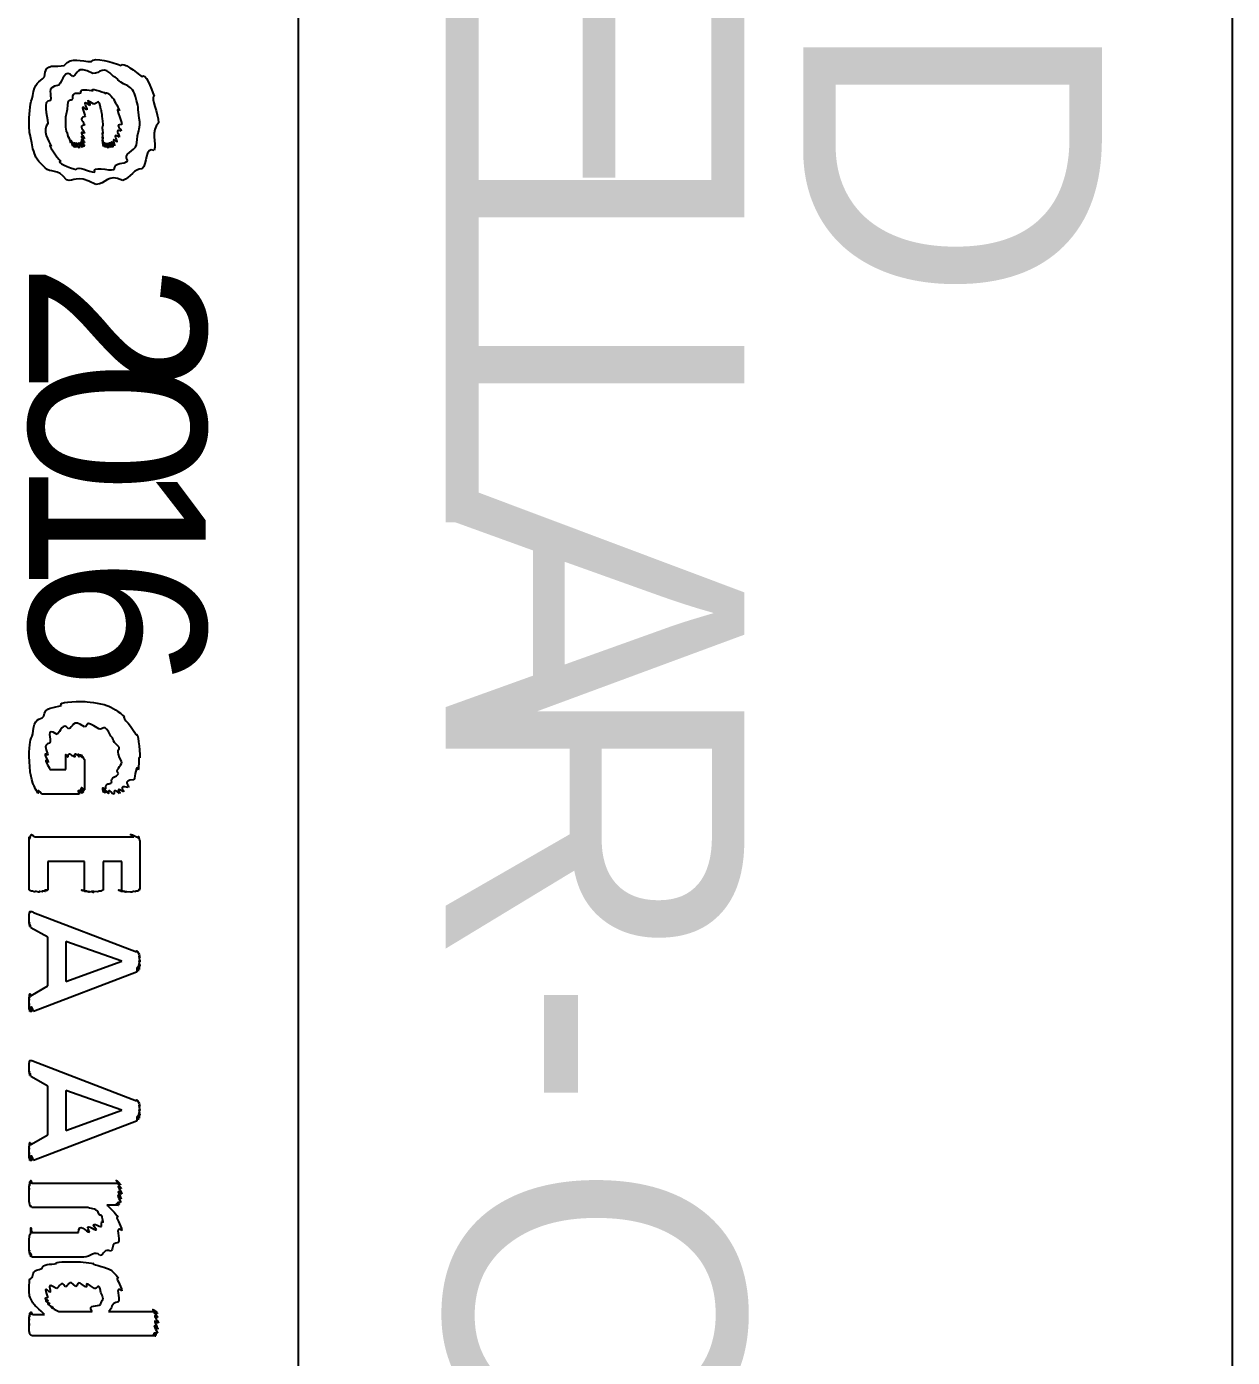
# Model space of a CAD drawing. Header units: millimetres. Extents: x 0 to 33.1, y 1.5 to 45.3.
# Drawn here: x 0.63 to 1.108, y 6.013 to 6.54 of the extents above; entities that cross this region are included whole.
import ezdxf

# ---------------------------------------------------------------- set-up
doc = ezdxf.new("R2010")
doc.units = ezdxf.units.MM
doc.header["$MEASUREMENT"] = 0
doc.layers.get('0').update_dxf_attribs({"linetype": 'CONTINUOUS'})

msp = doc.modelspace()

# ---------------------------------------------------------------- linework, layer by layer
at = {"color": 11, "linetype": 'Continuous'}
for p, q in [((0.737793, 1.78108), (0.737793, 6.90446)), ((0.63851, 6.50125), (0.63851, 6.50125)), ((0.650879, 6.49149), (0.650879, 6.49149)), ((0.657607, 6.47715), (0.657607, 6.47715)), ((0.645671, 6.24544), (0.645671, 6.25)), ((0.639378, 6.24544), (0.645671, 6.24544)), ((0.653049, 6.24935), (0.653049, 6.23742)), ((0.650879, 6.23568), (0.636122, 6.23568)), ((0.664333, 6.23568), (0.664333, 6.23568)), ((0.633518, 6.21875), (0.672581, 6.21875)), ((0.631131, 6.19792), (0.631131, 6.21679)), ((0.674968, 6.21679), (0.674968, 6.19792)), ((0.653049, 6.20899), (0.63851, 6.20899)), ((0.63851, 6.20899), (0.63851, 6.19769)), ((0.653049, 6.19769), (0.653049, 6.20899)), ((0.667806, 6.20899), (0.660428, 6.20899)), ((0.660428, 6.20899), (0.660428, 6.19769)), ((0.667806, 6.19769), (0.667806, 6.20899)), ((0.634819, 6.19683), (0.634819, 6.19683)), ((0.632867, 6.18886), (0.673665, 6.17324)), ((0.63851, 6.1791), (0.631782, 6.18278)), ((0.63851, 6.15978), (0.63851, 6.1791)), ((0.667806, 6.16954), (0.645671, 6.17736)), ((0.645671, 6.17736), (0.645671, 6.16151)), ((0.645671, 6.16151), (0.667806, 6.16954)), ((0.673665, 6.16521), (0.632867, 6.14958)), ((0.631782, 6.15587), (0.63851, 6.15978)), ((0.632867, 6.12989), (0.673665, 6.11426)), ((0.63851, 6.12011), (0.631782, 6.12381)), ((0.63851, 6.10081), (0.63851, 6.12011)), ((0.667806, 6.11057), (0.645671, 6.11838)), ((0.645671, 6.11838), (0.645671, 6.10254)), ((0.645671, 6.10254), (0.667806, 6.11057)), ((0.673665, 6.10622), (0.632867, 6.0906)), ((0.631782, 6.0969), (0.63851, 6.10081)), ((0.632215, 6.0816), (0.666504, 6.0816)), ((0.654351, 6.07206), (0.632215, 6.07206)), ((0.666504, 6.07292), (0.661947, 6.07292)), ((0.632215, 6.06207), (0.650662, 6.06207)), ((0.652832, 6.05231), (0.632215, 6.05231)), ((0.632433, 6.02968), (0.637207, 6.02968)), ((0.64285, 6.03076), (0.656088, 6.03076)), ((0.662597, 6.03076), (0.681261, 6.03076)), ((0.681261, 6.02121), (0.632215, 6.02121))]:
    msp.add_line(p, q, dxfattribs=at)
at = {"color": 240, "linetype": 'Continuous'}
msp.add_line((1.1078, 1.78108), (1.1078, 6.90446), dxfattribs=at)
at = {"color": 11, "linetype": 'Continuous'}
for points in [[(0.637207, 6.51969), (0.637315, 6.52588), (0.641982, 6.52328), (0.645019, 6.52425)], [(0.645019, 6.52425), (0.648058, 6.52789), (0.651639, 6.52576), (0.655871, 6.52576)], [(0.656304, 6.521), (0.649468, 6.52468), (0.650662, 6.52067), (0.648492, 6.51992)], [(0.655871, 6.52576), (0.656739, 6.52789), (0.664225, 6.52528), (0.667589, 6.52425)], [(0.664551, 6.51992), (0.660319, 6.52468), (0.659451, 6.521), (0.656304, 6.521)], [(0.667589, 6.52425), (0.668024, 6.52588), (0.673665, 6.52175), (0.675836, 6.51969)], [(0.63265, 6.51232), (0.633137, 6.51719), (0.635146, 6.51768), (0.637207, 6.51969)], [(0.648492, 6.51992), (0.645128, 6.52328), (0.644422, 6.51807), (0.64285, 6.51644)], [(0.670193, 6.51622), (0.664985, 6.5185), (0.666829, 6.51904), (0.664551, 6.51992)], [(0.675836, 6.51969), (0.676975, 6.52181), (0.679579, 6.51514), (0.68061, 6.5121)], [(0.64285, 6.51644), (0.637478, 6.51546), (0.6403, 6.51286), (0.639594, 6.51036)], [(0.648492, 6.51101), (0.648167, 6.51443), (0.650444, 6.51286), (0.651747, 6.5134)], [(0.651747, 6.5134), (0.650933, 6.51557), (0.654785, 6.51426), (0.656521, 6.51426)], [(0.656521, 6.51426), (0.654676, 6.51557), (0.660211, 6.51394), (0.661512, 6.51318)], [(0.661512, 6.51318), (0.662056, 6.51417), (0.664117, 6.51156), (0.664985, 6.51036)], [(0.673665, 6.51036), (0.672635, 6.51531), (0.671767, 6.51465), (0.670193, 6.51622)], [(0.631131, 6.50168), (0.631131, 6.50662), (0.631619, 6.50928), (0.63265, 6.51232)], [(0.639594, 6.51036), (0.636014, 6.51036), (0.63851, 6.50472), (0.63851, 6.50125)], [(0.646322, 6.50689), (0.646431, 6.51226), (0.647624, 6.50988), (0.648492, 6.51101)], [(0.653917, 6.50667), (0.650662, 6.50982), (0.653375, 6.5051), (0.653267, 6.50407)], [(0.655219, 6.5084), (0.651367, 6.51124), (0.654351, 6.50743), (0.653917, 6.50667)], [(0.656739, 6.50885), (0.652235, 6.51199), (0.655653, 6.50874), (0.655219, 6.5084)], [(0.65956, 6.50689), (0.658746, 6.51199), (0.65804, 6.50885), (0.656739, 6.50885)], [(0.664985, 6.51036), (0.663792, 6.51183), (0.666504, 6.50786), (0.666938, 6.50624)], [(0.666938, 6.50624), (0.664822, 6.50851), (0.667806, 6.50271), (0.667806, 6.50082)], [(0.674968, 6.5019), (0.674208, 6.50592), (0.674533, 6.50792), (0.673665, 6.51036)], [(0.68061, 6.5121), (0.679144, 6.51112), (0.682346, 6.50553), (0.682346, 6.50146)], [(0.645671, 6.50125), (0.645454, 6.50429), (0.645887, 6.50515), (0.646322, 6.50689)], [(0.653267, 6.50407), (0.650336, 6.50315), (0.653049, 6.5019), (0.653049, 6.5006)], [(0.660428, 6.50082), (0.659885, 6.50461), (0.660101, 6.50549), (0.65956, 6.50689)], [(0.63265, 6.49126), (0.631131, 6.49854), (0.631131, 6.49767), (0.631131, 6.50168)], [(0.63851, 6.50125), (0.636014, 6.49854), (0.638943, 6.49447), (0.639811, 6.49214)], [(0.645887, 6.49821), (0.645454, 6.50114), (0.645671, 6.50011), (0.645671, 6.50125)], [(0.646756, 6.49561), (0.645887, 6.49924), (0.646158, 6.49724), (0.645887, 6.49821)], [(0.647624, 6.49365), (0.646431, 6.49778), (0.647026, 6.4949), (0.646756, 6.49561)], [(0.653049, 6.5006), (0.650336, 6.50054), (0.653049, 6.49821), (0.653049, 6.49735)], [(0.653049, 6.49735), (0.650336, 6.49881), (0.653049, 6.49576), (0.653049, 6.49517)], [(0.653049, 6.49517), (0.650336, 6.49767), (0.653049, 6.49408), (0.653049, 6.49365)], [(0.660428, 6.49756), (0.659885, 6.50071), (0.660428, 6.49951), (0.660428, 6.50082)], [(0.660428, 6.49539), (0.659885, 6.49897), (0.660428, 6.49669), (0.660428, 6.49756)], [(0.660428, 6.49387), (0.659885, 6.49778), (0.660428, 6.49485), (0.660428, 6.49539)], [(0.666721, 6.49582), (0.663792, 6.49794), (0.666124, 6.49447), (0.665853, 6.49387)], [(0.667589, 6.49821), (0.664551, 6.4994), (0.667156, 6.49658), (0.666721, 6.49582)], [(0.667806, 6.50082), (0.664822, 6.50097), (0.667697, 6.49897), (0.667589, 6.49821)], [(0.673665, 6.49278), (0.674208, 6.49908), (0.674968, 6.49832), (0.674968, 6.5019)], [(0.682346, 6.50146), (0.679144, 6.49821), (0.681749, 6.49365), (0.68061, 6.49061)], [(0.639811, 6.49214), (0.637912, 6.49376), (0.64209, 6.48774), (0.643718, 6.48628)], [(0.648492, 6.49235), (0.64719, 6.49664), (0.648058, 6.49311), (0.647624, 6.49365)], [(0.648926, 6.49192), (0.647624, 6.49604), (0.648762, 6.49208), (0.648492, 6.49235)], [(0.64936, 6.49169), (0.647732, 6.49593), (0.649035, 6.49181), (0.648926, 6.49192)], [(0.650011, 6.49169), (0.648167, 6.49593), (0.649631, 6.49169), (0.64936, 6.49169)], [(0.650879, 6.49149), (0.6486, 6.49576), (0.650282, 6.4916), (0.650011, 6.49169)], [(0.651964, 6.49169), (0.64936, 6.49576), (0.651313, 6.49149), (0.650879, 6.49149)], [(0.652615, 6.49192), (0.649903, 6.49593), (0.652235, 6.49169), (0.651964, 6.49169)], [(0.652832, 6.49214), (0.650228, 6.49604), (0.652724, 6.49192), (0.652615, 6.49192)], [(0.653049, 6.49365), (0.650336, 6.49664), (0.653049, 6.49268), (0.653049, 6.49235)], [(0.653049, 6.49235), (0.650336, 6.49636), (0.65294, 6.49229), (0.652832, 6.49214)], [(0.660428, 6.49257), (0.659885, 6.4969), (0.660428, 6.49343), (0.660428, 6.49387)], [(0.660644, 6.49214), (0.659885, 6.49636), (0.660428, 6.49246), (0.660428, 6.49257)], [(0.661079, 6.49192), (0.660211, 6.49604), (0.660753, 6.49203), (0.660644, 6.49214)], [(0.661512, 6.49169), (0.660482, 6.49593), (0.661187, 6.49181), (0.661079, 6.49192)], [(0.662381, 6.49149), (0.660915, 6.49576), (0.661783, 6.4916), (0.661512, 6.49169)], [(0.663249, 6.49169), (0.661621, 6.49576), (0.662815, 6.49149), (0.662381, 6.49149)], [(0.6639, 6.49169), (0.662056, 6.49593), (0.663519, 6.49169), (0.663249, 6.49169)], [(0.664333, 6.49192), (0.662381, 6.49593), (0.664008, 6.49169), (0.6639, 6.49169)], [(0.664985, 6.49235), (0.662651, 6.49604), (0.664442, 6.49192), (0.664333, 6.49192)], [(0.665853, 6.49387), (0.663249, 6.49664), (0.665256, 6.49268), (0.664985, 6.49235)], [(0.670193, 6.48649), (0.668024, 6.48942), (0.672906, 6.49018), (0.673665, 6.49278)], [(0.637424, 6.48367), (0.633137, 6.48796), (0.633626, 6.48822), (0.63265, 6.49126)], [(0.68061, 6.49061), (0.676975, 6.49214), (0.678006, 6.48514), (0.675836, 6.48324)], [(0.645887, 6.47889), (0.642253, 6.48378), (0.639703, 6.4815), (0.637424, 6.48367)], [(0.643718, 6.48628), (0.641222, 6.48606), (0.647461, 6.48361), (0.649794, 6.48301)], [(0.649794, 6.48301), (0.650499, 6.48475), (0.654568, 6.48193), (0.657172, 6.48193)], [(0.657172, 6.48193), (0.655979, 6.48475), (0.662597, 6.48232), (0.664768, 6.48301)], [(0.664768, 6.48301), (0.664985, 6.48622), (0.668728, 6.48492), (0.670193, 6.48649)], [(0.675836, 6.48324), (0.672797, 6.48361), (0.671278, 6.47971), (0.66824, 6.47868)], [(0.657607, 6.47715), (0.648926, 6.48161), (0.649197, 6.47775), (0.645887, 6.47889)], [(0.66824, 6.47868), (0.662056, 6.48161), (0.661621, 6.47715), (0.657607, 6.47715)], [(0.643935, 6.27083), (0.642253, 6.27235), (0.649468, 6.27235), (0.652832, 6.27235)], [(0.652832, 6.27235), (0.653537, 6.27235), (0.659179, 6.27186), (0.661947, 6.27083)], [(0.63265, 6.25956), (0.633137, 6.2666), (0.635092, 6.26465), (0.63699, 6.2665)], [(0.63699, 6.2665), (0.637044, 6.27035), (0.641331, 6.26986), (0.643935, 6.27083)], [(0.653049, 6.26237), (0.648058, 6.26574), (0.6486, 6.2621), (0.646756, 6.2615)], [(0.658692, 6.2615), (0.652399, 6.26574), (0.655057, 6.26237), (0.653049, 6.26237)], [(0.661947, 6.27083), (0.663683, 6.27018), (0.666992, 6.26818), (0.668892, 6.26628)], [(0.668892, 6.26628), (0.667589, 6.26628), (0.672418, 6.26188), (0.673449, 6.25911)], [(0.642199, 6.25933), (0.637315, 6.26269), (0.640082, 6.25717), (0.639378, 6.25586)], [(0.646756, 6.2615), (0.644422, 6.26454), (0.6435, 6.26019), (0.642199, 6.25933)], [(0.663465, 6.25868), (0.660644, 6.26443), (0.660536, 6.26079), (0.658692, 6.2615)], [(0.673449, 6.25911), (0.674208, 6.26079), (0.674968, 6.25336), (0.674968, 6.25)], [(0.631131, 6.25022), (0.631131, 6.25646), (0.631619, 6.25683), (0.63265, 6.25956)], [(0.639378, 6.25586), (0.636014, 6.25532), (0.63851, 6.25282), (0.63851, 6.25108)], [(0.666721, 6.25435), (0.663357, 6.25749), (0.664876, 6.25754), (0.663465, 6.25868)], [(0.631347, 6.24675), (0.631131, 6.25185), (0.631131, 6.24908), (0.631131, 6.25022)], [(0.63851, 6.25108), (0.636014, 6.25271), (0.638564, 6.24929), (0.638726, 6.24826)], [(0.638726, 6.24826), (0.636339, 6.25065), (0.639051, 6.24631), (0.639378, 6.24544)], [(0.645671, 6.25), (0.645454, 6.25299), (0.645942, 6.25032), (0.646539, 6.25043)], [(0.646539, 6.25043), (0.646593, 6.25315), (0.648058, 6.25043), (0.64936, 6.25043)], [(0.64936, 6.25043), (0.6486, 6.25315), (0.650662, 6.25043), (0.651096, 6.25043)], [(0.651096, 6.25043), (0.649468, 6.25299), (0.651856, 6.25022), (0.652181, 6.25022)], [(0.652181, 6.25022), (0.650065, 6.25282), (0.652669, 6.25), (0.652832, 6.25)], [(0.652832, 6.25), (0.650336, 6.25271), (0.653049, 6.24968), (0.653049, 6.24935)], [(0.667806, 6.24849), (0.664822, 6.25401), (0.667426, 6.25261), (0.666721, 6.25435)], [(0.674968, 6.25), (0.674208, 6.25108), (0.67475, 6.24669), (0.674317, 6.24522)], [(0.631782, 6.24328), (0.631401, 6.2449), (0.631456, 6.24561), (0.631347, 6.24675)], [(0.666504, 6.24371), (0.664822, 6.24533), (0.667806, 6.24664), (0.667806, 6.24849)], [(0.674317, 6.24522), (0.67334, 6.24821), (0.673286, 6.24251), (0.672581, 6.24132)], [(0.63265, 6.24001), (0.631836, 6.24257), (0.632053, 6.24214), (0.631782, 6.24328)], [(0.633735, 6.23742), (0.632542, 6.2404), (0.633083, 6.23888), (0.63265, 6.24001)], [(0.653049, 6.23742), (0.650336, 6.23969), (0.65294, 6.23714), (0.652832, 6.23699)], [(0.660428, 6.23676), (0.659885, 6.23953), (0.660753, 6.23731), (0.661512, 6.23785)], [(0.661512, 6.23785), (0.66135, 6.24067), (0.663032, 6.23926), (0.6639, 6.24024)], [(0.6639, 6.24024), (0.663249, 6.24274), (0.665744, 6.2424), (0.666504, 6.24371)], [(0.67041, 6.23828), (0.665853, 6.23953), (0.669, 6.23687), (0.668457, 6.23654)], [(0.672581, 6.24132), (0.667426, 6.2411), (0.671278, 6.23904), (0.67041, 6.23828)], [(0.634603, 6.23611), (0.633137, 6.2391), (0.634006, 6.23671), (0.633735, 6.23742)], [(0.636122, 6.23568), (0.633843, 6.23867), (0.635037, 6.23583), (0.634603, 6.23611)], [(0.651964, 6.23589), (0.64936, 6.23867), (0.651313, 6.23568), (0.650879, 6.23568)], [(0.652615, 6.23633), (0.649903, 6.23893), (0.652235, 6.23606), (0.651964, 6.23589)], [(0.652832, 6.23699), (0.650228, 6.23926), (0.652724, 6.23649), (0.652615, 6.23633)], [(0.660644, 6.23633), (0.659885, 6.2391), (0.660428, 6.23649), (0.660428, 6.23676)], [(0.661296, 6.23611), (0.660211, 6.23893), (0.660753, 6.23622), (0.660644, 6.23633)], [(0.662381, 6.23589), (0.660753, 6.23882), (0.661567, 6.236), (0.661296, 6.23611)], [(0.664333, 6.23568), (0.661783, 6.23867), (0.662924, 6.23579), (0.662381, 6.23589)], [(0.666938, 6.23589), (0.663683, 6.23867), (0.665474, 6.23568), (0.664333, 6.23568)], [(0.668457, 6.23654), (0.664822, 6.23893), (0.667481, 6.23606), (0.666938, 6.23589)], [(0.631131, 6.21679), (0.631131, 6.22038), (0.631239, 6.21767), (0.631565, 6.2181)], [(0.631565, 6.2181), (0.631836, 6.22125), (0.63265, 6.21875), (0.633518, 6.21875)], [(0.672581, 6.21875), (0.669, 6.22125), (0.674208, 6.21853), (0.674533, 6.2181)], [(0.674533, 6.2181), (0.674208, 6.22038), (0.674968, 6.21724), (0.674968, 6.21679)], [(0.631347, 6.19749), (0.631131, 6.19792), (0.631131, 6.19781), (0.631131, 6.19792)], [(0.631999, 6.19726), (0.631401, 6.19764), (0.631456, 6.19738), (0.631347, 6.19749)], [(0.633083, 6.19706), (0.631999, 6.19749), (0.632269, 6.19715), (0.631999, 6.19726)], [(0.634819, 6.19683), (0.632975, 6.19738), (0.633626, 6.19694), (0.633083, 6.19706)], [(0.636556, 6.19706), (0.634278, 6.19738), (0.635525, 6.19683), (0.634819, 6.19683)], [(0.637642, 6.19726), (0.635146, 6.19749), (0.63699, 6.19706), (0.636556, 6.19706)], [(0.638292, 6.19749), (0.635742, 6.19764), (0.637912, 6.19726), (0.637642, 6.19726)], [(0.63851, 6.19769), (0.636014, 6.19781), (0.6384, 6.19749), (0.638292, 6.19749)], [(0.653267, 6.19749), (0.650336, 6.19781), (0.653049, 6.1976), (0.653049, 6.19769)], [(0.653917, 6.19726), (0.650662, 6.19764), (0.653375, 6.19738), (0.653267, 6.19749)], [(0.655003, 6.19706), (0.651204, 6.19749), (0.654189, 6.19715), (0.653917, 6.19726)], [(0.656739, 6.19683), (0.652072, 6.19738), (0.655436, 6.19694), (0.655003, 6.19706)], [(0.658257, 6.19706), (0.653375, 6.19738), (0.657281, 6.19683), (0.656739, 6.19683)], [(0.65956, 6.19726), (0.659017, 6.19749), (0.6588, 6.19706), (0.658257, 6.19706)], [(0.660211, 6.19749), (0.659614, 6.19764), (0.659831, 6.19726), (0.65956, 6.19726)], [(0.660428, 6.19769), (0.659885, 6.19781), (0.660319, 6.19749), (0.660211, 6.19749)], [(0.668024, 6.19749), (0.664822, 6.19781), (0.667806, 6.1976), (0.667806, 6.19769)], [(0.668457, 6.19726), (0.665093, 6.19764), (0.668132, 6.19738), (0.668024, 6.19749)], [(0.669542, 6.19706), (0.665528, 6.19749), (0.668728, 6.19715), (0.668457, 6.19726)], [(0.671278, 6.19683), (0.666558, 6.19738), (0.670085, 6.19694), (0.669542, 6.19706)], [(0.673014, 6.19706), (0.672472, 6.19738), (0.671983, 6.19683), (0.671278, 6.19683)], [(0.6741, 6.19726), (0.67334, 6.19749), (0.673449, 6.19706), (0.673014, 6.19706)], [(0.67475, 6.19749), (0.673936, 6.19764), (0.674371, 6.19726), (0.6741, 6.19726)], [(0.674968, 6.19792), (0.674208, 6.19792), (0.674858, 6.19764), (0.67475, 6.19749)], [(0.631131, 6.18799), (0.631239, 6.18924), (0.631347, 6.18875), (0.631347, 6.18886)], [(0.631131, 6.18625), (0.631131, 6.18837), (0.631131, 6.18756), (0.631131, 6.18799)], [(0.631131, 6.18451), (0.631131, 6.1869), (0.631131, 6.18554), (0.631131, 6.18625)], [(0.631347, 6.18886), (0.631401, 6.18951), (0.631619, 6.18907), (0.631782, 6.18907)], [(0.631782, 6.18907), (0.631836, 6.18951), (0.632433, 6.18901), (0.632867, 6.18886)], [(0.631347, 6.18365), (0.631239, 6.18604), (0.631239, 6.18408), (0.631131, 6.18451)], [(0.631347, 6.18321), (0.631239, 6.1856), (0.631347, 6.18338), (0.631347, 6.18365)], [(0.631782, 6.18278), (0.631401, 6.18549), (0.631456, 6.18311), (0.631347, 6.18321)], [(0.673665, 6.17324), (0.673665, 6.17421), (0.674154, 6.17296), (0.674317, 6.17279)], [(0.674317, 6.17279), (0.673936, 6.17389), (0.674588, 6.17247), (0.67475, 6.17215)], [(0.67475, 6.17215), (0.674208, 6.17333), (0.674968, 6.1715), (0.674968, 6.17106)], [(0.674968, 6.17106), (0.674208, 6.17247), (0.674968, 6.17008), (0.674968, 6.16932)], [(0.674968, 6.16932), (0.674208, 6.17101), (0.674968, 6.16803), (0.674968, 6.16758)], [(0.674317, 6.16564), (0.673665, 6.169), (0.673936, 6.16521), (0.673665, 6.16521)], [(0.67475, 6.16629), (0.673936, 6.16943), (0.674425, 6.16581), (0.674317, 6.16564)], [(0.674968, 6.16758), (0.674208, 6.16997), (0.674858, 6.16661), (0.67475, 6.16629)], [(0.631131, 6.15414), (0.631239, 6.15739), (0.631347, 6.15494), (0.631347, 6.15522)], [(0.631131, 6.15218), (0.631131, 6.15653), (0.631131, 6.15369), (0.631131, 6.15414)], [(0.631347, 6.15522), (0.631239, 6.15782), (0.631347, 6.15554), (0.631347, 6.15565)], [(0.631347, 6.15565), (0.631401, 6.15799), (0.631619, 6.15576), (0.631782, 6.15587)], [(0.631131, 6.15044), (0.631131, 6.15494), (0.631131, 6.15147), (0.631131, 6.15218)], [(0.631347, 6.14958), (0.631239, 6.15408), (0.631239, 6.15001), (0.631131, 6.15044)], [(0.631782, 6.14936), (0.631401, 6.15381), (0.631456, 6.14947), (0.631347, 6.14958)], [(0.632867, 6.14958), (0.631674, 6.15381), (0.63189, 6.14936), (0.631782, 6.14936)], [(0.631131, 6.12901), (0.631239, 6.13026), (0.631347, 6.12978), (0.631347, 6.12989)], [(0.631131, 6.12728), (0.631131, 6.12939), (0.631131, 6.12858), (0.631131, 6.12901)], [(0.631347, 6.12989), (0.631401, 6.13053), (0.631619, 6.1301), (0.631782, 6.1301)], [(0.631782, 6.1301), (0.631836, 6.13053), (0.632433, 6.13004), (0.632867, 6.12989)], [(0.631131, 6.12554), (0.631131, 6.12793), (0.631131, 6.12657), (0.631131, 6.12728)], [(0.631347, 6.12468), (0.631239, 6.12706), (0.631239, 6.12511), (0.631131, 6.12554)], [(0.631347, 6.12424), (0.631239, 6.12663), (0.631347, 6.1244), (0.631347, 6.12468)], [(0.631782, 6.12381), (0.631401, 6.12651), (0.631456, 6.12414), (0.631347, 6.12424)], [(0.673665, 6.11426), (0.673665, 6.11524), (0.674154, 6.11399), (0.674317, 6.11382)], [(0.674317, 6.11382), (0.673936, 6.1149), (0.674588, 6.1135), (0.67475, 6.11317)], [(0.67475, 6.11317), (0.674208, 6.11436), (0.674968, 6.11253), (0.674968, 6.11208)], [(0.674968, 6.11208), (0.674208, 6.1135), (0.674968, 6.11111), (0.674968, 6.11035)], [(0.674317, 6.10667), (0.673665, 6.11003), (0.673936, 6.10622), (0.673665, 6.10622)], [(0.67475, 6.10732), (0.673936, 6.11046), (0.674425, 6.10682), (0.674317, 6.10667)], [(0.674968, 6.11035), (0.674208, 6.11203), (0.674968, 6.10906), (0.674968, 6.10861)], [(0.674968, 6.10861), (0.674208, 6.111), (0.674858, 6.10764), (0.67475, 6.10732)], [(0.631131, 6.09517), (0.631239, 6.09842), (0.631347, 6.09597), (0.631347, 6.09625)], [(0.631131, 6.09321), (0.631131, 6.09754), (0.631131, 6.09472), (0.631131, 6.09517)], [(0.631347, 6.09625), (0.631239, 6.09885), (0.631347, 6.09657), (0.631347, 6.09668)], [(0.631347, 6.09668), (0.631401, 6.09901), (0.631619, 6.09679), (0.631782, 6.0969)], [(0.631131, 6.09147), (0.631131, 6.09597), (0.631131, 6.0925), (0.631131, 6.09321)], [(0.631347, 6.0906), (0.631239, 6.09511), (0.631239, 6.09104), (0.631131, 6.09147)], [(0.631782, 6.09039), (0.631401, 6.09483), (0.631456, 6.0905), (0.631347, 6.0906)], [(0.632867, 6.0906), (0.631674, 6.09483), (0.63189, 6.09039), (0.631782, 6.09039)], [(0.631131, 6.07921), (0.631239, 6.08306), (0.631347, 6.08029), (0.631347, 6.08074)], [(0.631131, 6.07682), (0.631131, 6.08176), (0.631131, 6.0785), (0.631131, 6.07921)], [(0.631347, 6.08074), (0.631401, 6.08376), (0.631619, 6.08128), (0.631782, 6.08138)], [(0.631782, 6.08138), (0.631674, 6.0841), (0.632053, 6.0816), (0.632215, 6.0816)], [(0.666504, 6.0816), (0.664117, 6.0841), (0.666775, 6.0816), (0.666938, 6.0816)], [(0.666938, 6.0816), (0.664551, 6.08393), (0.667372, 6.08128), (0.667372, 6.08094)], [(0.667372, 6.08094), (0.66466, 6.08322), (0.667589, 6.08003), (0.667589, 6.07943)], [(0.667589, 6.07943), (0.664822, 6.08203), (0.667806, 6.07813), (0.667806, 6.07726)], [(0.631131, 6.07465), (0.631131, 6.07542), (0.631131, 6.07596), (0.631131, 6.07682)], [(0.667589, 6.07531), (0.66466, 6.07932), (0.667481, 6.07433), (0.667372, 6.074)], [(0.667806, 6.07726), (0.664822, 6.08029), (0.667697, 6.07574), (0.667589, 6.07531)], [(0.631347, 6.07314), (0.631239, 6.07411), (0.631239, 6.07394), (0.631131, 6.07465)], [(0.631782, 6.07226), (0.631401, 6.07335), (0.631456, 6.07269), (0.631347, 6.07314)], [(0.632215, 6.07206), (0.631674, 6.07308), (0.63189, 6.07215), (0.631782, 6.07226)], [(0.658908, 6.06922), (0.657878, 6.07206), (0.656358, 6.07107), (0.654351, 6.07206)], [(0.661947, 6.07292), (0.662924, 6.07206), (0.665419, 6.06976), (0.666287, 6.06814)], [(0.666938, 6.07314), (0.664117, 6.07368), (0.666613, 6.07292), (0.666504, 6.07292)], [(0.667372, 6.074), (0.664551, 6.07394), (0.66721, 6.07329), (0.666938, 6.07314)], [(0.631782, 6.06185), (0.631674, 6.0664), (0.632053, 6.06207), (0.632215, 6.06207)], [(0.650662, 6.06207), (0.650662, 6.0664), (0.653971, 6.06218), (0.655003, 6.06228)], [(0.655003, 6.06228), (0.652832, 6.06674), (0.657064, 6.06272), (0.657824, 6.06315)], [(0.657824, 6.06315), (0.654406, 6.06743), (0.659343, 6.06392), (0.659776, 6.06446)], [(0.660428, 6.0664), (0.659885, 6.07021), (0.659885, 6.06825), (0.658908, 6.06922)], [(0.659776, 6.06446), (0.659885, 6.06847), (0.660428, 6.06554), (0.660428, 6.0664)], [(0.666287, 6.06814), (0.664822, 6.06874), (0.667806, 6.06467), (0.667806, 6.06293)], [(0.631131, 6.05968), (0.631239, 6.06076), (0.631347, 6.06071), (0.631347, 6.06099)], [(0.631347, 6.06099), (0.631401, 6.06136), (0.631619, 6.06158), (0.631782, 6.06185)], [(0.667806, 6.06293), (0.664822, 6.06511), (0.667372, 6.05946), (0.666504, 6.05817)], [(0.631131, 6.05707), (0.631131, 6.05946), (0.631131, 6.05897), (0.631131, 6.05968)], [(0.631131, 6.0549), (0.631131, 6.05761), (0.631131, 6.05621), (0.631131, 6.05707)], [(0.631347, 6.05339), (0.631239, 6.05632), (0.631239, 6.05419), (0.631131, 6.0549)], [(0.631782, 6.05251), (0.631401, 6.05556), (0.631456, 6.05296), (0.631347, 6.05339)], [(0.632215, 6.05231), (0.631674, 6.05528), (0.63189, 6.0524), (0.631782, 6.05251)], [(0.659125, 6.05296), (0.657281, 6.05528), (0.655274, 6.05231), (0.652832, 6.05231)], [(0.663465, 6.05469), (0.660753, 6.05599), (0.660861, 6.05328), (0.659125, 6.05296)], [(0.666504, 6.05817), (0.663249, 6.05772), (0.664768, 6.05556), (0.663465, 6.05469)], [(0.636339, 6.0479), (0.636176, 6.04964), (0.639811, 6.04943), (0.641982, 6.04986)], [(0.641982, 6.04986), (0.640679, 6.05051), (0.646593, 6.05051), (0.648926, 6.05051)], [(0.648926, 6.05051), (0.650499, 6.05051), (0.654406, 6.05029), (0.656739, 6.04986)], [(0.656739, 6.04986), (0.655111, 6.04953), (0.660969, 6.04856), (0.662597, 6.04769)], [(0.631131, 6.03922), (0.631131, 6.04519), (0.631565, 6.04324), (0.632433, 6.04465)], [(0.632433, 6.04465), (0.632975, 6.0479), (0.634711, 6.04704), (0.636339, 6.0479)], [(0.662597, 6.04769), (0.663086, 6.04764), (0.665636, 6.04546), (0.666504, 6.044)], [(0.666504, 6.044), (0.664822, 6.04476), (0.667806, 6.0409), (0.667806, 6.03901)], [(0.63265, 6.03424), (0.631131, 6.03662), (0.631131, 6.03749), (0.631131, 6.03922)], [(0.639378, 6.03836), (0.636014, 6.04183), (0.63851, 6.03706), (0.63851, 6.03618)], [(0.641982, 6.03988), (0.637315, 6.04303), (0.640082, 6.03896), (0.639378, 6.03836)], [(0.645454, 6.04053), (0.643989, 6.04372), (0.642958, 6.04021), (0.641982, 6.03988)], [(0.649576, 6.04075), (0.646593, 6.044), (0.646756, 6.04069), (0.645454, 6.04053)], [(0.653483, 6.04053), (0.64936, 6.044), (0.650879, 6.04075), (0.649576, 6.04075)], [(0.656956, 6.03988), (0.651964, 6.04372), (0.654785, 6.04042), (0.653483, 6.04053)], [(0.65956, 6.03836), (0.658746, 6.04303), (0.658094, 6.03944), (0.656956, 6.03988)], [(0.667806, 6.03901), (0.664822, 6.04129), (0.667372, 6.03597), (0.666504, 6.03467)], [(0.637207, 6.02968), (0.633301, 6.03347), (0.633789, 6.03267), (0.63265, 6.03424)], [(0.63851, 6.03618), (0.636014, 6.03592), (0.638564, 6.03543), (0.638726, 6.0351)], [(0.638726, 6.0351), (0.636339, 6.03521), (0.639051, 6.03424), (0.639378, 6.03381)], [(0.639378, 6.03381), (0.637044, 6.03418), (0.640246, 6.03271), (0.640679, 6.03228)], [(0.659343, 6.03358), (0.659885, 6.03532), (0.660428, 6.03521), (0.660428, 6.03618)], [(0.660428, 6.03618), (0.659885, 6.03706), (0.660101, 6.03765), (0.65956, 6.03836)], [(0.666504, 6.03467), (0.663086, 6.03401), (0.664333, 6.03207), (0.662597, 6.03076)], [(0.631131, 6.0275), (0.631239, 6.03097), (0.631347, 6.02838), (0.631347, 6.02881)], [(0.631131, 6.02533), (0.631131, 6.03), (0.631131, 6.02696), (0.631131, 6.0275)], [(0.631347, 6.02881), (0.631401, 6.03174), (0.631619, 6.02935), (0.631782, 6.02946)], [(0.631782, 6.02946), (0.631674, 6.03201), (0.632107, 6.02968), (0.632433, 6.02968)], [(0.640679, 6.03228), (0.638075, 6.03331), (0.641982, 6.03136), (0.64285, 6.03076)], [(0.656088, 6.03076), (0.653808, 6.03375), (0.658583, 6.03271), (0.659343, 6.03358)], [(0.681261, 6.03076), (0.678549, 6.03271), (0.681532, 6.03071), (0.681694, 6.03054)], [(0.681694, 6.03054), (0.678874, 6.03244), (0.681912, 6.03022), (0.681912, 6.02989)], [(0.681912, 6.02989), (0.678982, 6.03174), (0.682129, 6.02897), (0.682129, 6.02838)], [(0.682129, 6.02838), (0.679144, 6.03054), (0.682346, 6.02707), (0.682346, 6.02621)], [(0.682346, 6.02621), (0.679144, 6.02869), (0.682238, 6.02442), (0.682129, 6.02382)], [(0.631131, 6.02339), (0.631131, 6.02838), (0.631131, 6.02463), (0.631131, 6.02533)], [(0.631347, 6.02208), (0.631239, 6.02263), (0.631239, 6.02285), (0.631131, 6.02339)], [(0.682129, 6.02382), (0.678982, 6.0274), (0.682021, 6.02263), (0.681912, 6.02229)], [(0.631782, 6.02143), (0.631401, 6.02203), (0.631456, 6.02181), (0.631347, 6.02208)], [(0.632215, 6.02121), (0.631674, 6.02175), (0.63189, 6.02132), (0.631782, 6.02143)], [(0.681694, 6.02165), (0.678549, 6.02175), (0.681369, 6.02121), (0.681261, 6.02121)], [(0.681912, 6.02229), (0.678874, 6.02219), (0.681803, 6.02181), (0.681694, 6.02165)]]:
    msp.add_open_spline(points, degree=3, dxfattribs=at)

# ---------------------------------------------------------------- texts
at = {"color": 11}
for s, height, p in [('E', 0.118333, (0.796112, 6.57072)), ('D', 0.118333, (0.937778, 6.54435)), ('L', 0.118333, (0.796112, 6.49183)), ('2', 0.07, (0.63111, 6.44611)), ('L', 0.118333, (0.796112, 6.42607)), ('0', 0.07, (0.63111, 6.40721)), ('1', 0.07, (0.63111, 6.36831)), ('A', 0.118333, (0.796112, 6.36032)), ('6', 0.07, (0.63111, 6.32942)), ('R', 0.118333, (0.796112, 6.28143)), ('-', 0.118333, (0.796112, 6.16317)), ('C', 0.118333, (0.796112, 6.0909))]:
    msp.add_text(s, height=height, rotation=270, dxfattribs=at).set_placement(p)

doc.saveas('drawing.dxf')
